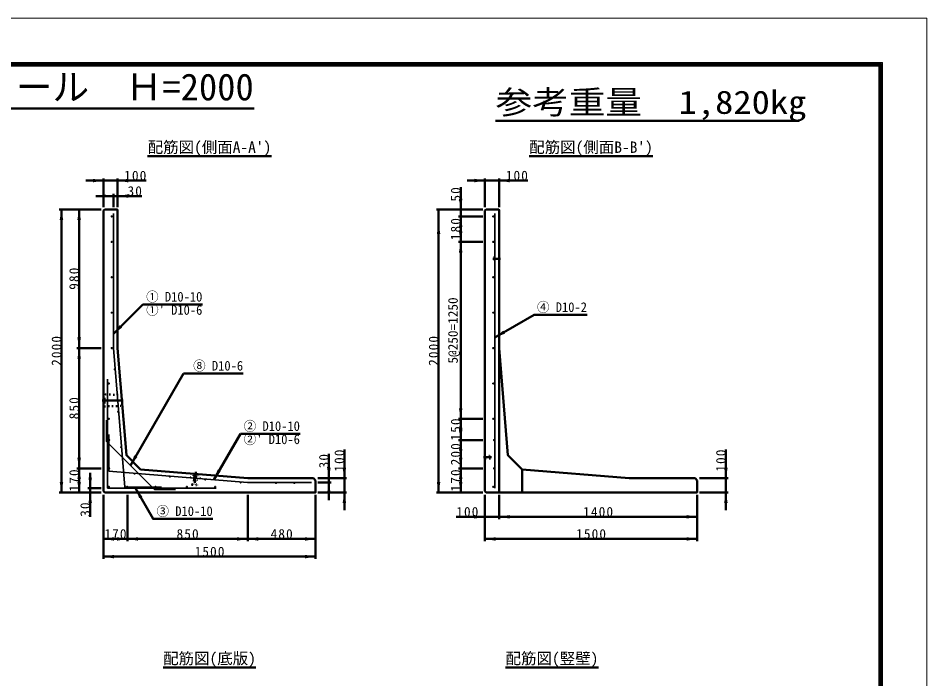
# Model space of a CAD drawing. Units: millimetres, scale not verified. Extents: x -2102 to 2102, y -1485 to 1485.
# Drawn here: x 47 to 2102, y -8 to 1485 of the extents above; entities that cross this region are included whole.
import ezdxf
from ezdxf.enums import TextEntityAlignment as Align

# ---------------------------------------------------------------- set-up
doc = ezdxf.new("R2010")
doc.units = ezdxf.units.MM
doc.header["$LTSCALE"] = 5
doc.linetypes.add('DOTTED', pattern=[1.75, 0.25, -1.5])
doc.linetypes.add('LONG_DASHED_DOTTED', pattern=[15.25, 12, -1.5, 0.25, -1.5])
doc.layers.add('0-0_V-nasSTD', color=7, linetype='Continuous', lineweight=50)
doc.layers.add('0-1_0', color=7, linetype='Continuous', lineweight=100)
doc.styles.add('ＭＳ ゴシック', font='')
doc.styles.get('ＭＳ ゴシック').set_extended_font_data('MS Gothic')

msp = doc.modelspace()

# ---------------------------------------------------------------- linework, layer by layer
at = {"layer": '0-0_V-nasSTD'}
for p, q in [((-580.608, 1280.965), (580.608, 1280.965)), ((339.703, 1172.934), (619.703, 1172.934)), ((1202.903, 1172.934), (1482.903, 1172.934)), ((239.703, 1122.934), (239.703, 1057.934)), ((271.703, 1122.934), (271.703, 1057.934)), ((271.703, 1117.934), (336.703, 1117.934)), ((1102.903, 1122.934), (1102.903, 1057.934)), ((1134.903, 1122.934), (1134.903, 1057.934)), ((1134.903, 1117.934), (1199.903, 1117.934)), ((1047.903, 1102.934), (1047.903, 1052.934)), ((222.103, 1082.934), (262.103, 1082.934)), ((262.103, 1087.934), (262.103, 1057.934)), ((262.103, 1082.934), (271.703, 1082.934)), ((271.703, 1082.934), (326.703, 1082.934)), ((234.703, 1052.934), (139.703, 1052.934)), ((144.703, 1052.934), (144.703, 412.934)), ((184.703, 1052.934), (184.703, 739.334)), ((242.583, 1052.934), (239.703, 1050.054)), ((239.703, 1050.054), (239.703, 415.814)), ((270.103, 1052.934), (242.583, 1052.934)), ((271.703, 1051.334), (271.703, 739.334)), ((1097.903, 1052.934), (992.903, 1052.934)), ((997.903, 1052.934), (997.903, 412.934)), ((1047.903, 1052.934), (1047.903, 1036.934)), ((1105.783, 1052.934), (1102.903, 1050.054)), ((1102.903, 1050.054), (1102.903, 415.814)), ((1133.303, 1052.934), (1105.783, 1052.934)), ((1134.903, 1051.334), (1134.903, 412.934)), ((1097.903, 1036.934), (1042.903, 1036.934)), ((1047.903, 1036.934), (1047.903, 979.334)), ((1097.903, 979.334), (1042.903, 979.334)), ((1047.903, 979.334), (1047.903, 579.334)), ((262.103, 771.334), (328.692, 837.923)), ((328.692, 837.923), (463.692, 837.923)), ((234.703, 739.334), (179.703, 739.334)), ((184.703, 739.334), (184.703, 467.334)), ((300.879, 474.11), (420.879, 681.956)), ((420.879, 681.956), (555.879, 681.956)), ((1097.903, 579.334), (1042.903, 579.334)), ((1047.903, 579.334), (1047.903, 531.334)), ((489.485, 441.611), (549.485, 545.535)), ((549.485, 545.535), (684.485, 545.535)), ((1097.903, 531.334), (1042.903, 531.334)), ((1047.903, 531.334), (1047.903, 467.334)), ((749.703, 444.934), (749.703, 499.934)), ((234.703, 467.334), (179.703, 467.334)), ((184.703, 467.334), (184.703, 412.934)), ((566.103, 444.934), (323.669, 464.899)), ((1097.903, 467.334), (1042.903, 467.334)), ((1047.903, 467.334), (1047.903, 412.934)), ((1186.866, 412.934), (1186.866, 464.9)), ((1429.303, 444.934), (1186.869, 464.899)), ((566.103, 444.934), (714.903, 444.934)), ((714.903, 444.934), (719.703, 440.134)), ((789.703, 444.934), (724.703, 444.934)), ((754.703, 435.334), (724.703, 435.334)), ((1429.303, 444.934), (1578.103, 444.934)), ((1578.103, 444.934), (1582.903, 440.134)), ((1652.903, 444.934), (1587.903, 444.934)), ((234.703, 412.934), (139.703, 412.934)), ((234.703, 422.534), (204.703, 422.534)), ((209.703, 412.934), (209.703, 357.934)), ((239.703, 415.814), (242.583, 412.934)), ((789.703, 412.934), (724.703, 412.934)), ((784.703, 412.934), (784.703, 372.934)), ((1097.903, 412.934), (992.903, 412.934)), ((1102.903, 415.814), (1105.783, 412.934)), ((1652.903, 412.934), (1587.903, 412.934)), ((1647.903, 412.934), (1647.903, 372.934)), ((239.703, 262.934), (239.703, 407.934)), ((294.103, 302.934), (294.103, 407.934)), ((566.103, 302.934), (566.103, 407.934)), ((719.703, 262.934), (719.703, 407.934)), ((1102.903, 302.934), (1102.903, 407.934)), ((1134.903, 352.934), (1134.903, 407.934)), ((1582.903, 302.934), (1582.903, 407.934)), ((1102.903, 357.934), (1037.903, 357.934)), ((1134.903, 357.934), (1102.903, 357.934)), ((294.103, 307.934), (239.703, 307.934)), ((566.103, 307.934), (294.103, 307.934)), ((719.703, 307.934), (566.103, 307.934)), ((1582.903, 307.934), (1102.903, 307.934)), ((719.703, 267.934), (239.703, 267.934)), ((374.703, 17.334), (584.703, 17.334)), ((1149.423, 17.334), (1359.423, 17.334))]:
    msp.add_line(p, q, dxfattribs=at)
at = {"layer": '0-0_V-nasSTD', "lineweight": 35}
for p, q in [((262.103, 1043.334), (262.103, 738.94)), ((1125.303, 1043.334), (1125.303, 422.534)), ((262.103, 738.94), (287.949, 425.094)), ((248.663, 422.534), (248.663, 668.934)), ((246.743, 528.246), (246.743, 576.246)), ((251.863, 461.18), (251.863, 544.06)), ((246.743, 528.246), (355.015, 419.974)), ((251.863, 461.18), (565.709, 435.334)), ((565.709, 435.334), (710.103, 435.334)), ((248.663, 422.534), (495.063, 422.534)), ((287.949, 425.094), (370.829, 425.094)), ((355.015, 419.974), (403.015, 419.974))]:
    msp.add_line(p, q, dxfattribs=at)
at = {"layer": '0-0_V-nasSTD', "linetype": 'LONG_DASHED_DOTTED'}
for p, q in [((1120.503, 940.934), (1138.103, 940.934)), ((284.503, 620.934), (236.503, 620.934)), ((1117.303, 492.934), (1099.703, 492.934)), ((448.376, 459.646), (446.325, 434.731))]:
    msp.add_line(p, q, dxfattribs=at)
at = {"layer": '0-0_V-nasSTD', "linetype": 'DOTTED'}
for p, q in [((1123.703, 937.734), (1123.703, 944.134)), ((1123.703, 944.134), (1134.903, 944.134)), ((1134.903, 937.734), (1123.703, 937.734)), ((280.466, 632.934), (242.903, 634.534)), ((242.903, 607.334), (239.703, 604.454)), ((242.903, 607.334), (282.442, 608.934)), ((1102.903, 496.134), (1114.103, 496.134)), ((1114.103, 496.134), (1114.103, 489.734)), ((1114.103, 489.734), (1102.903, 489.734)), ((440.415, 431.204), (443.895, 432.523)), ((443.717, 451.802), (443.533, 449.57)), ((443.533, 449.57), (445.208, 448.469)), ((443.533, 449.57), (451.506, 448.913)), ((443.717, 451.802), (451.69, 451.146)), ((445.208, 448.469), (443.895, 432.523)), ((443.895, 432.523), (448.36, 432.155)), ((445.208, 448.469), (449.673, 448.101)), ((449.673, 448.101), (448.36, 432.155)), ((448.36, 432.155), (451.577, 430.284)), ((449.673, 448.101), (451.506, 448.913)), ((451.69, 451.146), (451.506, 448.913)), ((440.415, 431.204), (440.336, 430.247)), ((440.336, 430.247), (451.499, 429.328)), ((440.415, 431.204), (451.577, 430.284)), ((451.577, 430.284), (451.499, 429.328))]:
    msp.add_line(p, q, dxfattribs=at)
at = {"layer": '0-0_V-nasSTD', "lineweight": 18}
for points in [[(-2102.5, -1485), (-2102.5, 1485), (2102.5, 1485), (2102.5, -1485)], [(-2002.5, -1385), (-2002.5, 1385), (2002.5, 1385), (2002.5, -1385)]]:
    msp.add_lwpolyline(points, close=True, dxfattribs=at)
at = {"layer": '0-0_V-nasSTD', "lineweight": 100}
msp.add_lwpolyline([(1997.5, -1380), (1997.5, 1380), (-1997.5, 1380)], dxfattribs=at)
at = {"layer": '0-0_V-nasSTD'}
for points in [[(271.703, 1117.934), (239.703, 1117.934), (199.703, 1117.934)], [(1134.903, 1117.934), (1102.903, 1117.934), (1062.903, 1117.934)], [(1125.303, 763.334), (1213.794, 814.424), (1333.794, 814.424)], [(271.703, 739.334), (291.669, 496.899), (323.669, 464.899)], [(1134.903, 739.334), (1154.869, 496.899), (1186.869, 464.899)], [(784.703, 412.934), (784.703, 444.934), (784.703, 509.934)], [(1647.903, 412.934), (1647.903, 444.934), (1647.903, 509.934)], [(209.703, 412.934), (209.703, 422.534), (209.703, 457.534)], [(242.583, 412.934), (719.703, 412.934), (719.703, 440.134)], [(749.703, 444.934), (749.703, 435.334), (749.703, 395.334)], [(1105.783, 412.934), (1582.903, 412.934), (1582.903, 440.134)], [(312.157, 422.534), (352.157, 353.252), (487.157, 353.252)], [(1582.903, 357.934), (1134.903, 357.934), (1102.903, 357.934)]]:
    msp.add_lwpolyline(points, dxfattribs=at)
at = {"layer": '0-0_V-nasSTD', "linetype": 'DOTTED'}
msp.add_lwpolyline([(242.903, 607.334), (242.903, 634.534), (239.703, 637.414)], dxfattribs=at)
at = {"layer": '0-0_V-nasSTD', "lineweight": 35}
for centre in [(258.423, 1036.934), (1121.623, 1036.934), (258.423, 979.334), (1121.623, 979.334), (258.423, 899.334), (1121.623, 899.334), (258.423, 819.334), (1121.623, 819.334), (258.423, 739.334), (1121.623, 739.334), (265.061, 691.334), (252.023, 659.334), (1121.623, 659.334), (272.966, 595.334), (252.023, 579.334), (1121.623, 579.334), (252.823, 531.334), (279.555, 515.334), (1123.383, 531.334), (252.823, 467.334), (310.103, 455.424), (1123.383, 467.334), (390.103, 448.836), (470.103, 442.248), (550.103, 435.659), (630.103, 434.374), (671.703, 434.374), (252.023, 425.734), (293.393, 426.054), (357.393, 426.054), (428.503, 425.734), (492.503, 425.734), (1121.623, 425.734)]:
    msp.add_circle(centre, 0.96, dxfattribs=at)
at = {"layer": '0-0_V-nasSTD'}
for centre in [(270.103, 1051.334), (1133.303, 1051.334)]:
    msp.add_arc(centre, 1.6, 0, 90, dxfattribs=at)
at = {"layer": '0-0_V-nasSTD', "linetype": 'DOTTED'}
msp.add_arc((447.966, 454.663), 13.76, 175.29215, 355.29215, dxfattribs=at)
at = {"layer": '0-0_V-nasSTD'}
for points in [[(215.703, 1117.934), (215.703, 1121.934), (239.703, 1117.934)], [(215.703, 1113.934), (215.703, 1117.934), (239.703, 1117.934)], [(271.703, 1117.934), (295.703, 1117.934), (295.703, 1121.934)], [(271.703, 1117.934), (295.703, 1113.934), (295.703, 1117.934)], [(1078.903, 1117.934), (1078.903, 1121.934), (1102.903, 1117.934)], [(1078.903, 1113.934), (1078.903, 1117.934), (1102.903, 1117.934)], [(1134.903, 1117.934), (1158.903, 1117.934), (1158.903, 1121.934)], [(1134.903, 1117.934), (1158.903, 1113.934), (1158.903, 1117.934)], [(238.103, 1082.934), (238.103, 1086.934), (262.103, 1082.934)], [(238.103, 1078.934), (238.103, 1082.934), (262.103, 1082.934)], [(271.703, 1082.934), (295.703, 1082.934), (295.703, 1086.934)], [(271.703, 1082.934), (295.703, 1078.934), (295.703, 1082.934)], [(1043.903, 1076.934), (1047.903, 1052.934), (1047.903, 1076.934)], [(1047.903, 1052.934), (1047.903, 1076.934), (1051.903, 1076.934)], [(140.703, 1028.934), (144.703, 1028.934), (144.703, 1052.934)], [(144.703, 1028.934), (144.703, 1052.934), (148.703, 1028.934)], [(180.703, 1028.934), (184.703, 1028.934), (184.703, 1052.934)], [(184.703, 1028.934), (184.703, 1052.934), (188.703, 1028.934)], [(1043.903, 1012.934), (1047.903, 1012.934), (1047.903, 1036.934)], [(1047.903, 1012.934), (1047.903, 1036.934), (1051.903, 1012.934)], [(993.903, 996.934), (997.903, 996.934), (997.903, 1020.934)], [(997.903, 996.934), (997.903, 1020.934), (1001.903, 996.934)], [(1043.903, 1003.334), (1047.903, 979.334), (1047.903, 1003.334)], [(1047.903, 979.334), (1047.903, 1003.334), (1051.903, 1003.334)], [(1043.903, 955.334), (1047.903, 955.334), (1047.903, 979.334)], [(1047.903, 955.334), (1047.903, 979.334), (1051.903, 955.334)], [(262.103, 771.334), (276.246, 791.133), (279.074, 788.305)], [(262.103, 771.334), (279.074, 788.305), (281.902, 785.476)], [(180.703, 763.334), (184.703, 739.334), (184.703, 763.334)], [(184.703, 739.334), (184.703, 763.334), (188.703, 763.334)], [(1125.303, 763.334), (1144.088, 778.798), (1146.088, 775.334)], [(1125.303, 763.334), (1146.088, 775.334), (1148.088, 771.87)], [(180.703, 715.334), (184.703, 715.334), (184.703, 739.334)], [(184.703, 715.334), (184.703, 739.334), (188.703, 715.334)], [(1043.903, 603.334), (1047.903, 579.334), (1047.903, 603.334)], [(1047.903, 579.334), (1047.903, 603.334), (1051.903, 603.334)], [(1043.903, 555.334), (1047.903, 555.334), (1047.903, 579.334)], [(1047.903, 555.334), (1047.903, 579.334), (1051.903, 555.334)], [(1043.903, 555.334), (1047.903, 531.334), (1047.903, 555.334)], [(1047.903, 531.334), (1047.903, 555.334), (1051.903, 555.334)], [(1043.903, 507.334), (1047.903, 507.334), (1047.903, 531.334)], [(1047.903, 507.334), (1047.903, 531.334), (1051.903, 507.334)], [(300.879, 474.11), (309.415, 496.894), (312.879, 494.894)], [(300.879, 474.11), (312.879, 494.894), (316.343, 492.894)], [(180.703, 491.334), (184.703, 467.334), (184.703, 491.334)], [(184.703, 467.334), (184.703, 491.334), (188.703, 491.334)], [(1043.903, 491.334), (1047.903, 467.334), (1047.903, 491.334)], [(1047.903, 467.334), (1047.903, 491.334), (1051.903, 491.334)], [(180.703, 443.334), (184.703, 443.334), (184.703, 467.334)], [(184.703, 443.334), (184.703, 467.334), (188.703, 443.334)], [(489.485, 441.611), (498.021, 464.396), (501.485, 462.396)], [(489.485, 441.611), (501.485, 462.396), (504.949, 460.396)], [(745.703, 468.934), (749.703, 444.934), (749.703, 468.934)], [(749.703, 444.934), (749.703, 468.934), (753.703, 468.934)], [(780.703, 468.934), (784.703, 444.934), (784.703, 468.934)], [(784.703, 444.934), (784.703, 468.934), (788.703, 468.934)], [(1043.903, 443.334), (1047.903, 443.334), (1047.903, 467.334)], [(1047.903, 443.334), (1047.903, 467.334), (1051.903, 443.334)], [(1643.903, 468.934), (1647.903, 444.934), (1647.903, 468.934)], [(1647.903, 444.934), (1647.903, 468.934), (1651.903, 468.934)], [(140.703, 436.934), (144.703, 412.934), (144.703, 436.934)], [(144.703, 412.934), (144.703, 436.934), (148.703, 436.934)], [(180.703, 436.934), (184.703, 412.934), (184.703, 436.934)], [(184.703, 412.934), (184.703, 436.934), (188.703, 436.934)], [(205.703, 446.534), (209.703, 422.534), (209.703, 446.534)], [(209.703, 422.534), (209.703, 446.534), (213.703, 446.534)], [(745.703, 411.334), (749.703, 411.334), (749.703, 435.334)], [(749.703, 411.334), (749.703, 435.334), (753.703, 411.334)], [(993.903, 436.934), (997.903, 412.934), (997.903, 436.934)], [(997.903, 412.934), (997.903, 436.934), (1001.903, 436.934)], [(1043.903, 436.934), (1047.903, 412.934), (1047.903, 436.934)], [(1047.903, 412.934), (1047.903, 436.934), (1051.903, 436.934)], [(205.703, 388.934), (209.703, 388.934), (209.703, 412.934)], [(209.703, 388.934), (209.703, 412.934), (213.703, 388.934)], [(312.157, 422.534), (320.693, 399.75), (324.157, 401.75)], [(312.157, 422.534), (324.157, 401.75), (327.621, 403.75)], [(780.703, 388.934), (784.703, 388.934), (784.703, 412.934)], [(784.703, 388.934), (784.703, 412.934), (788.703, 388.934)], [(1643.903, 388.934), (1647.903, 388.934), (1647.903, 412.934)], [(1647.903, 388.934), (1647.903, 412.934), (1651.903, 388.934)], [(1078.903, 357.934), (1078.903, 361.934), (1102.903, 357.934)], [(1078.903, 353.934), (1078.903, 357.934), (1102.903, 357.934)], [(1134.903, 357.934), (1158.903, 357.934), (1158.903, 361.934)], [(1134.903, 357.934), (1158.903, 353.934), (1158.903, 357.934)], [(1558.903, 357.934), (1558.903, 361.934), (1582.903, 357.934)], [(1558.903, 353.934), (1558.903, 357.934), (1582.903, 357.934)], [(239.703, 307.934), (263.703, 307.934), (263.703, 311.934)], [(270.103, 307.934), (270.103, 311.934), (294.103, 307.934)], [(294.103, 307.934), (318.103, 307.934), (318.103, 311.934)], [(542.103, 307.934), (542.103, 311.934), (566.103, 307.934)], [(566.103, 307.934), (590.103, 307.934), (590.103, 311.934)], [(695.703, 307.934), (695.703, 311.934), (719.703, 307.934)], [(1102.903, 307.934), (1126.903, 307.934), (1126.903, 311.934)], [(1558.903, 307.934), (1558.903, 311.934), (1582.903, 307.934)], [(239.703, 307.934), (263.703, 303.934), (263.703, 307.934)], [(270.103, 303.934), (270.103, 307.934), (294.103, 307.934)], [(294.103, 307.934), (318.103, 303.934), (318.103, 307.934)], [(542.103, 303.934), (542.103, 307.934), (566.103, 307.934)], [(566.103, 307.934), (590.103, 303.934), (590.103, 307.934)], [(695.703, 303.934), (695.703, 307.934), (719.703, 307.934)], [(1102.903, 307.934), (1126.903, 303.934), (1126.903, 307.934)], [(1558.903, 303.934), (1558.903, 307.934), (1582.903, 307.934)], [(239.703, 267.934), (263.703, 267.934), (263.703, 271.934)], [(239.703, 267.934), (263.703, 263.934), (263.703, 267.934)], [(695.703, 267.934), (695.703, 271.934), (719.703, 267.934)], [(695.703, 263.934), (695.703, 267.934), (719.703, 267.934)]]:
    msp.add_solid(points, dxfattribs=at)
at = {"layer": '0-1_0', "lineweight": 50}
msp.add_line((1126.869, 1252.828), (1813.669, 1252.828), dxfattribs=at)

# ---------------------------------------------------------------- texts
at = {"layer": '0-0_V-nasSTD', "style": 'ＭＳ ゴシック'}
for s, height, p in [('1ｓｔタッチウォール  Ｈ=2000', 60.81, (-580.608, 1280.965)), ("配筋図(側面A-A')", 25.66, (339.703, 1172.934)), ("配筋図(側面B-B')", 25.66, (1202.903, 1172.934)), ('配筋図(底版)', 25.66, (374.703, 17.334)), ('配筋図(竪壁)', 25.66, (1149.423, 17.334))]:
    msp.add_text(s, height=height, dxfattribs=at).set_placement(p, align=Align.BOTTOM_LEFT)
for s, height, width, p in [('参考重量\u30001,820kg', 52.79, 1.15, (1126.869, 1252.828)), ('① D10-10', 21.85, 0.95, (336.263, 837.923)), ('④ D10-2', 21.85, 0.95, (1220.524, 814.424)), ("①' D10-6", 21.85, 0.95, (336.263, 808.115)), ('⑧ D10-6', 21.85, 0.95, (442.609, 681.956)), ('② D10-10', 21.85, 0.95, (557.055, 545.535)), ("②' D10-6", 21.85, 0.95, (557.055, 515.727)), ('③ D10-10', 21.85, 0.95, (359.727, 353.252))]:
    msp.add_text(s, height=height, dxfattribs=dict(at, width=width)).set_placement(p, align=Align.BOTTOM_LEFT)
msp.add_text('5@250=1250', height=21.99, rotation=90, dxfattribs=at).set_placement((1047.903, 704.334), align=Align.BOTTOM_LEFT)
at = {"layer": '0-0_V-nasSTD', "char_height": 21.99, "attachment_point": 7, "style": 'ＭＳ ゴシック'}
for s, insert in [('\\T1.17;100', (286.703, 1117.934)), ('\\T1.17;100', (1149.903, 1117.934)), ('\\T1.17;30', (294.203, 1082.934)), ('\\T1.17;100', (1037.903, 357.934)), ('\\T1.17;1400', (1325.153, 357.934)), ('\\T1.17;170', (241.903, 307.934)), ('\\T1.17;850', (405.103, 307.934)), ('\\T1.17;480', (617.903, 307.934)), ('\\T1.17;1500', (1309.153, 307.934)), ('\\T1.17;1500', (445.953, 267.934))]:
    msp.add_mtext(s, dxfattribs=dict(at, insert=insert))
at = {"layer": '0-0_V-nasSTD', "char_height": 21.99, "attachment_point": 7, "rotation": 90, "style": 'ＭＳ ゴシック'}
for s, insert in [('\\T1.17;50', (1047.903, 1070.434)), ('\\T1.17;180', (1047.903, 983.134)), ('\\T1.17;980', (184.703, 871.134)), ('\\T1.17;2000', (144.703, 699.184)), ('\\T1.17;2000', (997.903, 699.184)), ('\\T1.17;850', (184.703, 578.334)), ('\\T1.17;150', (1047.903, 530.334)), ('\\T1.17;200', (1047.903, 474.334)), ('\\T1.17;30', (749.703, 467.434)), ('\\T1.17;100', (784.703, 459.934)), ('\\T1.17;100', (1647.903, 459.934)), ('\\T1.17;170', (184.703, 415.134)), ('\\T1.17;170', (1047.903, 415.134)), ('\\T1.17;30', (209.703, 357.934))]:
    msp.add_mtext(s, dxfattribs=dict(at, insert=insert))

doc.saveas('drawing.dxf')
